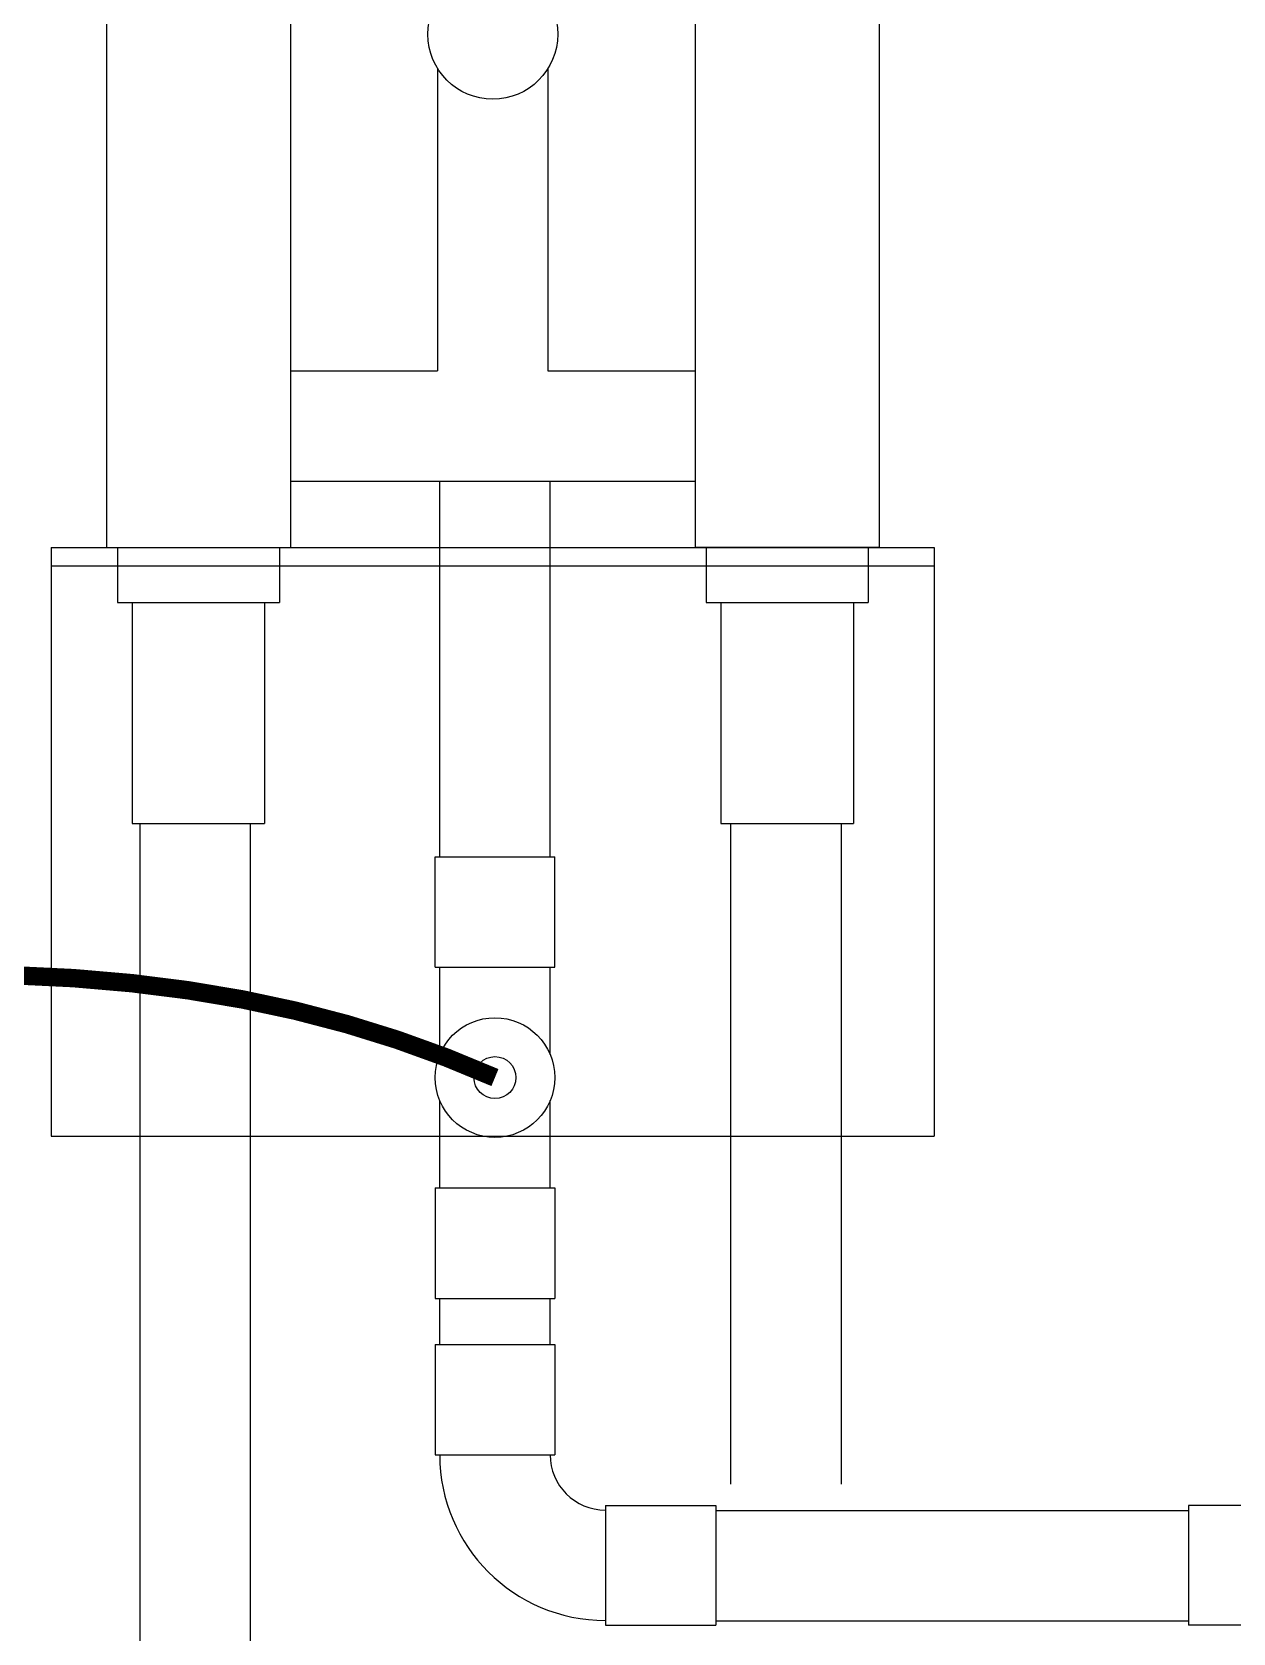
# Model space of a CAD drawing. Header units: inches. Extents: x -1574 to 492, y -294 to 234.
# Drawn here: x -733.42 to -725.26, y -167.52 to -156.64 of the extents above; entities that cross this region are included whole.
import ezdxf

# ---------------------------------------------------------------- set-up
doc = ezdxf.new("R2010")
doc.units = ezdxf.units.IN
doc.header["$MEASUREMENT"] = 0
doc.layers.add('EXTERIOR ELEC EQUIP', color=190, linetype='Continuous')
doc.layers.add('EXTERIOR PLUMB EQUIP', color=250, linetype='Continuous')

# ---------------------------------------------------------------- blocks, each defined once
blk = doc.blocks.new('INTELFAU')
for p, q in [((1.125, 0), (1.125, -4)), ((2.375, 0), (2.375, -4)), ((5.125, 0), (5.125, -4)), ((6.375, 0), (6.375, -4)), ((3.375, -0.746), (3.375, -2.8)), ((4.125, -0.746), (4.125, -2.8)), ((2.375, -2.8), (3.375, -2.8)), ((4.125, -2.8), (5.125, -2.8)), ((2.375, -3.55), (5.125, -3.55)), ((0.75, -4), (6.75, -4)), ((0.75, -4), (0.75, -8)), ((1.125, -4), (2.375, -4)), ((1.2, -4), (1.2, -4.375)), ((2.3, -4), (2.3, -4.375)), ((6.375, -4), (5.125, -4)), ((5.2, -4), (5.2, -4.375)), ((6.3, -4), (6.3, -4.375)), ((6.75, -4), (6.75, -8)), ((0.75, -4.125), (6.75, -4.125)), ((1.2, -4.375), (2.3, -4.375)), ((1.3, -4.375), (1.3, -5.875)), ((2.2, -4.375), (2.2, -5.875)), ((5.2, -4.375), (6.3, -4.375)), ((5.3, -4.375), (5.3, -5.875)), ((6.2, -4.375), (6.2, -5.875)), ((1.3, -5.875), (2.2, -5.875)), ((5.3, -5.875), (6.2, -5.875)), ((0.75, -8), (6.75, -8))]:
    blk.add_line(p, q)
blk.add_circle((3.75, -0.514), 0.441)
blk = doc.blocks.new('90ELL')
at = {"linetype": 'Continuous'}
for p, q in [((-0.2709, 0), (-0.2709, -0.5001)), ((-0.2709, 0), (0.2709, 0)), ((0.2709, 0), (0.2709, -0.5001)), ((-0.2709, -0.5001), (0.2709, -0.5001)), ((0.5001, -0.7293), (1.0002, -0.7293)), ((0.5001, -0.7293), (0.5001, -1.2711)), ((1.0002, -0.7293), (1.0002, -1.2711)), ((0.5001, -1.2711), (1.0002, -1.2711))]:
    blk.add_line(p, q, dxfattribs=at)
for radius in [0.7501, 0.25]:
    blk.add_arc((0.5001, -0.5001), radius, 180, 270, dxfattribs=at)
blk = doc.blocks.new('FTG MALE')
at = {"linetype": 'Continuous'}
for p, q in [((0.0394, -0.6252), (-0.0856, -0.6252)), ((-0.0856, -0.6252), (-0.0856, -1.3753)), ((0.1019, -0.6876), (0.0394, -0.6252)), ((0.1019, -0.6876), (0.1019, -1.3128)), ((-0.6283, -0.7293), (-1.0002, -0.7293)), ((-1.0002, -0.7293), (-1.0002, -1.2711)), ((0.1019, -0.7831), (-0.0856, -0.7831)), ((0.1019, -1.2083), (-0.0856, -1.2083)), ((-0.6283, -1.2711), (-1.0002, -1.2711)), ((0.0394, -1.3753), (-0.0856, -1.3753)), ((0.1019, -1.3128), (0.0394, -1.3753))]:
    blk.add_line(p, q, dxfattribs=at)
for points in [[(-0.6283, -0.7293), (-0.587, -0.7256), (-0.5532, -0.7221), (-0.5259, -0.7187), (-0.5041, -0.7154), (-0.4867, -0.7122), (-0.4729, -0.7092), (-0.4616, -0.7063), (-0.4518, -0.7035), (-0.4428, -0.7008), (-0.4342, -0.6982), (-0.4259, -0.6957), (-0.4179, -0.6933), (-0.41, -0.6909), (-0.4021, -0.6885), (-0.3941, -0.6862), (-0.3859, -0.6839), (-0.3773, -0.6816), (-0.3686, -0.6794), (-0.3597, -0.6771), (-0.3507, -0.675), (-0.3418, -0.673), (-0.3331, -0.6711), (-0.3245, -0.6693), (-0.3163, -0.6677), (-0.3084, -0.6664), (-0.3009, -0.6651), (-0.2935, -0.6641), (-0.2861, -0.6631), (-0.2787, -0.6622), (-0.2711, -0.6613), (-0.2632, -0.6604), (-0.2548, -0.6595), (-0.2458, -0.6586), (-0.2352, -0.6575), (-0.2221, -0.6563), (-0.2056, -0.6551), (-0.1847, -0.6537), (-0.1583, -0.6523), (-0.1256, -0.6507), (-0.0856, -0.6489)], [(-0.6283, -1.2711), (-0.587, -1.2748), (-0.5532, -1.2783), (-0.5259, -1.2817), (-0.5041, -1.285), (-0.4867, -1.2882), (-0.4729, -1.2912), (-0.4616, -1.2941), (-0.4518, -1.2969), (-0.4428, -1.2996), (-0.4342, -1.3022), (-0.4259, -1.3047), (-0.4179, -1.3071), (-0.41, -1.3095), (-0.4021, -1.3119), (-0.3941, -1.3142), (-0.3859, -1.3165), (-0.3773, -1.3188), (-0.3686, -1.321), (-0.3597, -1.3233), (-0.3507, -1.3254), (-0.3418, -1.3274), (-0.3331, -1.3293), (-0.3245, -1.3311), (-0.3163, -1.3327), (-0.3084, -1.334), (-0.3009, -1.3353), (-0.2935, -1.3363), (-0.2861, -1.3373), (-0.2787, -1.3382), (-0.2711, -1.3391), (-0.2632, -1.34), (-0.2548, -1.3409), (-0.2458, -1.3418), (-0.2352, -1.3429), (-0.2221, -1.3441), (-0.2056, -1.3453), (-0.1847, -1.3467), (-0.1583, -1.3481), (-0.1256, -1.3497), (-0.0856, -1.3515)]]:
    blk.add_lwpolyline(points, dxfattribs=at)

msp = doc.modelspace()

# ---------------------------------------------------------------- linework, layer by layer
at = {"layer": 'EXTERIOR ELEC EQUIP', "color": 60, "const_width": 0.125}
msp.add_lwpolyline([(-730.27818, -163.7473), (-730.60821, -163.61109), (-730.94322, -163.49013), (-731.28471, -163.38418), (-731.63416, -163.29302), (-731.99306, -163.21643), (-732.36289, -163.15419), (-732.74513, -163.10607), (-733.14129, -163.07185), (-733.5559, -163.05191), (-734.00578, -163.04906), (-734.51082, -163.06673), (-735.09089, -163.10832), (-735.76588, -163.17725), (-736.55566, -163.27696), (-737.48011, -163.41084), (-737.83853, -163.46781)], dxfattribs=at)
at = {"layer": 'EXTERIOR PLUMB EQUIP'}
for p, q in [((-730.65574, -159.69558), (-730.65574, -162.247)), ((-729.90574, -159.69558), (-729.90574, -162.247)), ((-732.6915, -162.02058), (-732.6915, -169.77596)), ((-731.9415, -162.02058), (-731.9415, -169.77596)), ((-728.67676, -162.02058), (-728.67676, -166.51026)), ((-727.92676, -162.02058), (-727.92676, -166.51026)), ((-730.68451, -162.99715), (-730.68451, -162.247)), ((-730.68451, -162.247), (-729.87185, -162.247)), ((-729.87185, -162.99715), (-729.87185, -162.247)), ((-730.68451, -162.99715), (-729.87185, -162.99715)), ((-730.65325, -163.59123), (-730.65325, -162.99715)), ((-729.9031, -163.59123), (-729.9031, -162.99715)), ((-730.65325, -164.49745), (-730.65325, -163.90337)), ((-729.9031, -164.49745), (-729.9031, -163.90337)), ((-730.68451, -164.49745), (-730.68451, -165.2476)), ((-730.68451, -164.49745), (-729.87185, -164.49745)), ((-729.87185, -164.49745), (-729.87185, -165.2476)), ((-730.68451, -165.2476), (-729.87185, -165.2476)), ((-730.65574, -165.2476), (-730.65574, -165.5601)), ((-729.90574, -165.2476), (-729.90574, -165.5601)), ((-728.77788, -166.68795), (-725.56669, -166.68795)), ((-728.77788, -167.43795), (-725.56669, -167.43795))]:
    msp.add_line(p, q, dxfattribs=at)
for radius in [0.40625, 0.14259]:
    msp.add_circle((-730.27818, -163.7473), radius, dxfattribs=at)

# ---------------------------------------------------------------- block references
msp.add_blockref('INTELFAU', (-734.04296, -156.14558), dxfattribs=at)
at = {"layer": 'EXTERIOR PLUMB EQUIP', "xscale": 1.5, "yscale": 1.5, "zscale": 1.5}
for name, p in [('90ELL', (-730.27818, -165.5601)), ('FTG MALE', (-724.06639, -165.56179))]:
    msp.add_blockref(name, p, dxfattribs=at)

doc.saveas('drawing.dxf')
